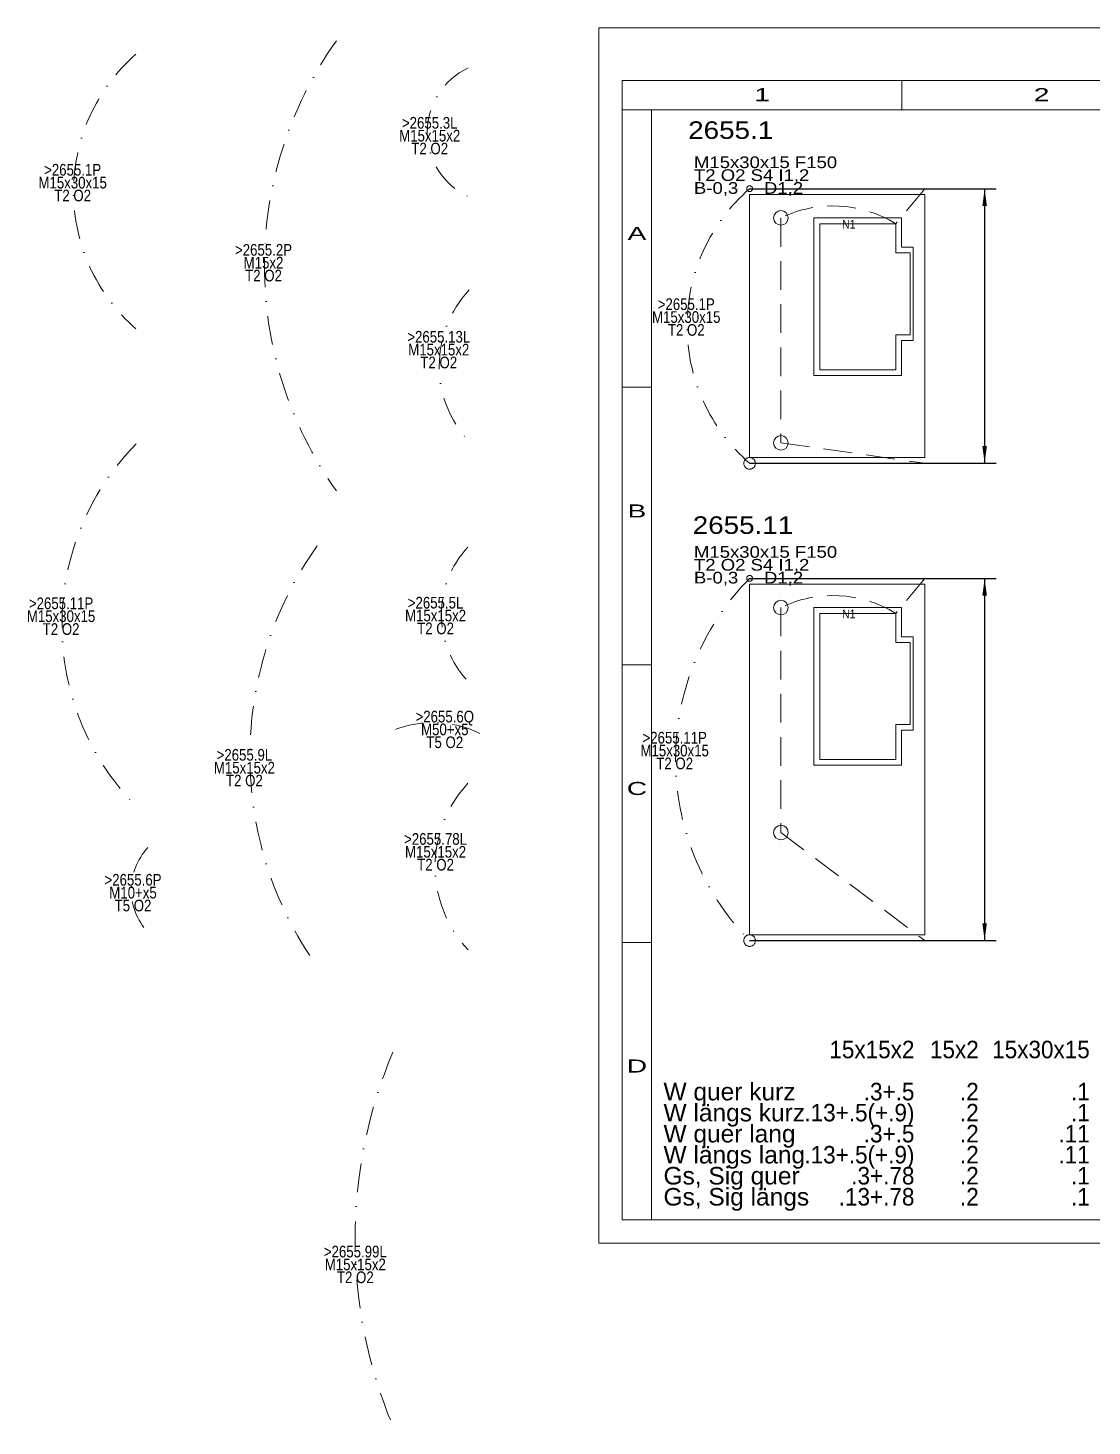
# Model space of a CAD drawing. Extents: x -97 to 296, y -30 to 209.
# Drawn here: x -96.7 to 85.4, y -30.3 to 209 of the extents above; entities that cross this region are included whole.
import ezdxf
from ezdxf.enums import TextEntityAlignment as Align

# ---------------------------------------------------------------- set-up
doc = ezdxf.new("R2010")
doc.units = 0
doc.header["$LTSCALE"] = 9.84733
for name, pattern in [('DASHDOT', [1, 0.5, -0.25, 0, -0.25]), ('DASHED', [0.75, 0.5, -0.25]), ('DIVIDE', [1.25, 0.5, -0.25, 0, -0.25, 0, -0.25]), ('PHANTOM', [2.5, 1.25, -0.25, 0.25, -0.25, 0.25, -0.25])]:
    doc.linetypes.add(name, pattern=pattern)
for name, color, linetype, lineweight in [('2655_1 RAHMEN', 7, 'CONTINUOUS', 13), ('2655_11P', 30, 'CONTINUOUS', 13), ('2655_1P', 30, 'CONTINUOUS', 13), ('2655___ W-_ GSP-_ SIGNAL-ANTRIEB', 230, 'CONTINUOUS', 13), ('BEMAßUNG', 7, 'CONTINUOUS', 25), ('BESCHRIFTUNG', 7, 'CONTINUOUS', 25), ('STANDARD', 7, 'CONTINUOUS', 0)]:
    doc.layers.add(name, color=color, linetype=linetype, lineweight=lineweight)
doc.styles.add('Arial', font='arial.ttf')

# ---------------------------------------------------------------- blocks, each defined once
blk = doc.blocks.new('D513473536')
at = {"layer": 'BEMAßUNG', "color": 172}
for p, q in [((26.78, 181.49), (69, 181.49)), ((67, 181.49), (67, 134.49)), ((26.78, 134.49), (69, 134.49))]:
    blk.add_line(p, q, dxfattribs=at)
at = {"layer": 'BEMAßUNG'}
for points in [[(67, 181.49), (67.39, 178.52), (66.61, 178.52)], [(67, 134.49), (66.61, 137.47), (67.39, 137.47)]]:
    blk.add_solid(points, dxfattribs=at)
blk = doc.blocks.new('D513473280')
at = {"layer": 'BEMAßUNG', "color": 172}
for p, q in [((26.78, 114.8), (69, 114.8)), ((67, 114.8), (67, 52.8)), ((26.78, 52.8), (69, 52.8))]:
    blk.add_line(p, q, dxfattribs=at)
at = {"layer": 'BEMAßUNG'}
for points in [[(67, 114.8), (67.39, 111.82), (66.61, 111.82)], [(67, 52.8), (66.61, 55.77), (67.39, 55.77)]]:
    blk.add_solid(points, dxfattribs=at)

msp = doc.modelspace()

# ---------------------------------------------------------------- linework, layer by layer
at = {"layer": '2655_1 RAHMEN'}
for p, q in [((26.78, 180.49), (26.78, 135.49)), ((26.78, 180.49), (56.78, 180.49)), ((56.78, 180.49), (56.78, 135.49)), ((37.78, 176.49), (37.78, 149.49)), ((52.78, 176.49), (37.78, 176.49)), ((52.78, 176.49), (52.78, 171.49)), ((52.78, 171.49), (54.78, 171.49)), ((54.78, 171.49), (54.78, 155.49)), ((52.78, 155.49), (54.78, 155.49)), ((52.78, 155.49), (52.78, 149.49)), ((37.78, 149.49), (52.78, 149.49)), ((26.78, 135.49), (56.78, 135.49)), ((26.78, 113.8), (26.78, 53.8)), ((26.78, 113.8), (56.78, 113.8)), ((56.78, 113.8), (56.78, 53.8)), ((37.78, 109.8), (37.78, 82.8)), ((52.78, 109.8), (37.78, 109.8)), ((52.78, 109.8), (52.78, 104.8)), ((52.78, 104.8), (54.78, 104.8)), ((54.78, 104.8), (54.78, 88.8)), ((52.78, 88.8), (54.78, 88.8)), ((52.78, 88.8), (52.78, 82.8)), ((37.78, 82.8), (52.78, 82.8)), ((26.78, 53.8), (56.78, 53.8))]:
    msp.add_line(p, q, dxfattribs=at)
at = {"layer": '2655_11P', "linetype": 'DIVIDE'}
for p, q in [((26.78, 114.8), (56.78, 114.8)), ((26.78, 52.8), (56.78, 52.8))]:
    msp.add_line(p, q, dxfattribs=at)
at = {"layer": '2655_11P', "linetype": 'DASHED'}
for p, q in [((56.78, 114.8), (51.78, 108.8)), ((32.13, 109.8), (32.13, 71.3)), ((32.13, 71.3), (56.78, 52.8))]:
    msp.add_line(p, q, dxfattribs=at)
at = {"layer": '2655_11P'}
for p, q in [((38.78, 108.8), (38.78, 83.8)), ((51.78, 108.8), (38.78, 108.8)), ((51.78, 108.8), (51.78, 103.8)), ((51.78, 103.8), (54.28, 103.8)), ((54.28, 103.8), (54.28, 89.8)), ((51.78, 89.8), (51.78, 83.8)), ((51.78, 89.8), (54.28, 89.8)), ((38.78, 83.8), (51.78, 83.8))]:
    msp.add_line(p, q, dxfattribs=at)
at = {"layer": '2655_11P', "linetype": 'PHANTOM'}
for centre, radius in [((26.78, 114.8), 0.5), ((26.78, 52.8), 1)]:
    msp.add_circle(centre, radius, dxfattribs=at)
at = {"layer": '2655_11P'}
for centre in [(32.13, 109.8), (32.13, 71.3)]:
    msp.add_circle(centre, 1.25, dxfattribs=at)
at = {"layer": '2655_11P', "linetype": 'DASHED'}
msp.add_arc((41.05, 91.46), 20.4, 58.2475, 115.9259, dxfattribs=at)
at = {"layer": '2655_1P', "linetype": 'DIVIDE'}
for p, q in [((26.78, 181.49), (56.78, 181.49)), ((26.78, 134.49), (56.78, 134.49))]:
    msp.add_line(p, q, dxfattribs=at)
at = {"layer": '2655_1P', "linetype": 'DASHED'}
for p, q in [((56.78, 181.49), (51.78, 175.49)), ((32.13, 176.49), (32.13, 137.99)), ((32.13, 137.99), (56.78, 134.49))]:
    msp.add_line(p, q, dxfattribs=at)
at = {"layer": '2655_1P'}
for p, q in [((38.78, 175.49), (38.78, 150.49)), ((51.78, 175.49), (38.78, 175.49)), ((51.78, 175.49), (51.78, 170.49)), ((51.78, 170.49), (54.28, 170.49)), ((54.28, 170.49), (54.28, 156.49)), ((51.78, 156.49), (51.78, 150.49)), ((51.78, 156.49), (54.28, 156.49)), ((38.78, 150.49), (51.78, 150.49))]:
    msp.add_line(p, q, dxfattribs=at)
at = {"layer": '2655_1P', "linetype": 'PHANTOM'}
for centre, radius in [((26.78, 181.49), 0.5), ((26.78, 134.49), 1)]:
    msp.add_circle(centre, radius, dxfattribs=at)
at = {"layer": '2655_1P'}
for centre in [(32.13, 176.49), (32.13, 137.99)]:
    msp.add_circle(centre, 1.25, dxfattribs=at)
at = {"layer": '2655_1P', "linetype": 'DASHED'}
msp.add_arc((41.05, 158.15), 20.4, 58.2475, 115.9259, dxfattribs=at)
at = {"layer": '2655___ W-_ GSP-_ SIGNAL-ANTRIEB', "linetype": 'DASHDOT'}
for centre, radius, start, end in [((10.13, 168.29), 66.37, 144.5454, 215.4546), ((-57.72, 180.99), 31.19, 131.0999, 228.9001), ((-16.22, 191.15), 12.16, 115.2446, 244.7554), ((47.28, 157.99), 31.19, 131.0999, 228.9001), ((-7.3, 151.16), 19.03, 136.9144, 223.0856), ((-46.6, 106.8), 44.28, 135.5643, 224.4357), ((3.34, 84.37), 62.06, 144.5454, 215.4546), ((-9.11, 108.66), 16.84, 136.9144, 223.0856), ((58.4, 83.8), 44.28, 135.5643, 224.4357), ((-27.39, 71.78), 18.33, 64.1162, 115.8838), ((-6.17, 65.47), 20.86, 136.9268, 223.098), ((-68.42, 61.47), 10.61, 136.9144, 223.0856), ((41.52, 1.71), 82.26, 157.1068, 202.8932)]:
    msp.add_arc(centre, radius, start, end, dxfattribs=at)
at = {"layer": 'STANDARD'}
for p, q in [((296, 209), (1, 209)), ((1, 209), (1, 1)), ((292, 200), (5, 200)), ((5, 200), (5, 195)), ((52.83, 200), (52.83, 195)), ((5, 195), (5, 5)), ((10, 195), (5, 195)), ((10, 195), (10, 5)), ((292, 195), (10, 195)), ((5, 147.5), (10, 147.5)), ((5, 100), (10, 100)), ((5, 52.5), (10, 52.5)), ((5, 5), (10, 5)), ((10, 5), (292, 5)), ((1, 1), (296, 1))]:
    msp.add_line(p, q, dxfattribs=at)

# ---------------------------------------------------------------- block references
at = {"layer": 'BEMAßUNG'}
for name in ['D513473536', 'D513473280']:
    msp.add_blockref(name, (0, 0), dxfattribs=at)

# ---------------------------------------------------------------- texts
at = {"layer": '2655_11P', "linetype": 'DASHED', "style": 'Arial', "width": 0.864842}
msp.add_text('N1', height=1.5, dxfattribs=at).set_placement((42.6, 109.45), align=Align.TOP_LEFT)
at = {"layer": '2655_11P', "insert": (17.26, 120.32), "char_height": 2, "attachment_point": 1, "line_spacing_factor": 0.66, "style": 'Arial'}
msp.add_mtext('\\W1.135101;M15x30x15 F150\\PT2 O2 S4 I1,2\\PB-0,3     D1,2', dxfattribs=at)
at = {"layer": '2655_1P', "linetype": 'DASHED', "style": 'Arial', "width": 0.864842}
msp.add_text('N1', height=1.5, dxfattribs=at).set_placement((42.6, 176.15), align=Align.TOP_LEFT)
at = {"layer": '2655_1P', "insert": (17.26, 187.01), "char_height": 2, "attachment_point": 1, "line_spacing_factor": 0.66, "style": 'Arial'}
msp.add_mtext('\\W1.135101;M15x30x15 F150\\PT2 O2 S4 I1,2\\PB-0,3     D1,2', dxfattribs=at)
at = {"layer": '2655___ W-_ GSP-_ SIGNAL-ANTRIEB', "char_height": 2, "attachment_point": 5, "line_spacing_factor": 0.66, "style": 'Arial'}
for s, insert in [('\\W0.810845;>2655.3L\\PM15x15x2\\PT2 O2', (-27.96, 190.55)), ('\\W0.810845;>2655.1P\\PM15x30x15\\PT2 O2', (-89.06, 182.51)), ('\\W0.810845;>2655.2P\\PM15x2\\PT2 O2', (-56.4, 168.81)), ('\\W0.810845;>2655.1P\\PM15x30x15\\PT2 O2', (15.94, 159.51)), ('\\W0.810848;>2655.13L\\PM15x15x2\\PT2 O2', (-26.41, 153.93)), ('\\W0.810848;>2655.11P\\PM15x30x15\\PT2 O2', (-91.04, 108.31)), ('\\W0.810845;>2655.5L\\PM15x15x2\\PT2 O2', (-26.96, 108.42)), ('\\W0.810846;>2655.6Q\\PM50+x5\\PT5 O2', (-25.38, 88.93)), ('\\W0.810848;>2655.11P\\PM15x30x15\\PT2 O2', (13.96, 85.31)), ('\\W0.810845;>2655.9L\\PM15x15x2\\PT2 O2', (-59.67, 82.38)), ('\\W0.810848;>2655.78L\\PM15x15x2\\PT2 O2', (-26.96, 67.98)), ('\\W0.810845;>2655.6P\\PM10+x5\\PT5 O2', (-78.73, 60.99)), ('\\W0.810848;>2655.99L\\PM15x15x2\\PT2 O2', (-40.69, -2.64))]:
    msp.add_mtext(s, dxfattribs=dict(at, insert=insert))
at = {"layer": 'BESCHRIFTUNG', "style": 'Arial'}
for s, width, p in [('2655.1', 1.135138, (16.27, 193.02)), ('2655.11', 1.135139, (17.05, 125.41))]:
    msp.add_text(s, height=3, dxfattribs=dict(at, width=width)).set_placement(p, align=Align.TOP_LEFT)
at = {"layer": 'BESCHRIFTUNG', "linetype": 'DASHED', "char_height": 3, "line_spacing_factor": 0.72, "style": 'Arial'}
for s, insert, attachment_point in [('\\W0.918893;15x15x2\\P\\P.3+.5\\P.13+.5(+.9)\\P.3+.5\\P.13+.5(+.9)\\P.3+.78\\P.13+.78\\P', (54.99, 35.66), 3), ('\\W0.918886;15x2\\P\\P.2\\P.2\\P.2\\P.2\\P.2\\P.2', (65.99, 35.66), 3), ('\\W0.918886;15x30x15\\P\\P.1\\P.1\\P.11\\P.11\\P.1\\P.1\\P', (84.99, 35.66), 3), ('\\W1.000000;\\P\\PW quer kurz\\PW längs kurz\\PW quer lang\\PW längs lang\\PGs, Sig quer\\PGs, Sig längs', (12.05, 35.66), 1)]:
    msp.add_mtext(s, dxfattribs=dict(at, insert=insert, attachment_point=attachment_point))
at = {"layer": 'STANDARD', "style": 'Arial'}
for s, width, p in [('1', 1.547923, (28.92, 196.47)), ('2', 1.547922, (76.75, 196.47)), ('A', 1.547987, (7.5, 172.72)), ('B', 1.547987, (7.5, 125.22)), ('C', 1.548103, (7.5, 77.72)), ('D', 1.548104, (7.5, 30.22))]:
    msp.add_text(s, height=2.23, dxfattribs=dict(at, width=width)).set_placement(p, align=Align.CENTER)

doc.saveas('drawing.dxf')
